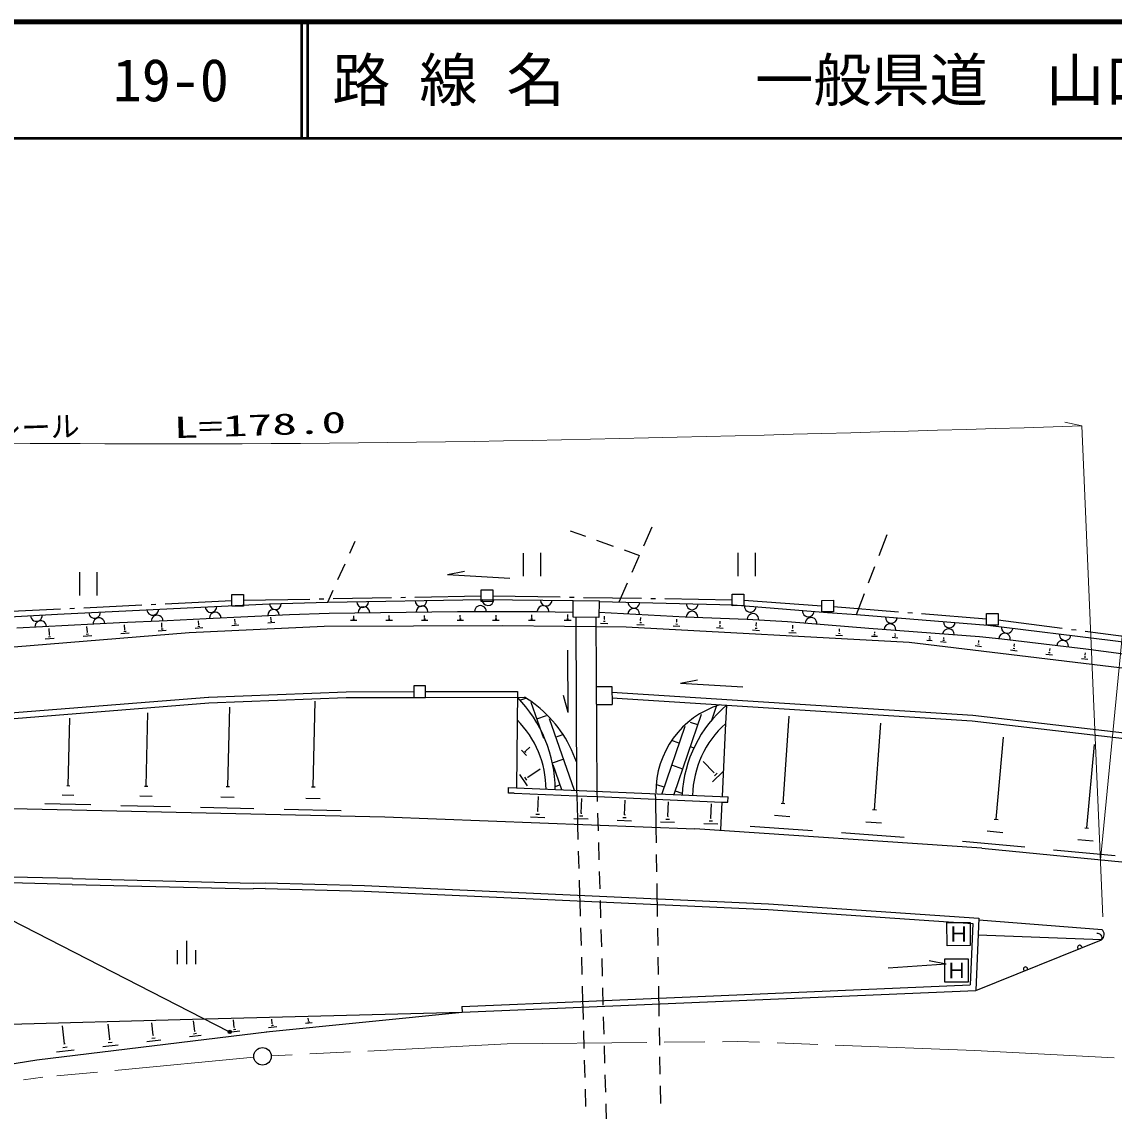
# Model space of a CAD drawing. Units: millimetres, scale not verified. Extents: x 40000 to 680000, y 20000 to 380000.
# Drawn here: x 153704 to 247596, y 286340 to 380000 of the extents above; entities that cross this region are included whole.
import ezdxf
from ezdxf.enums import TextEntityAlignment as Align

# ---------------------------------------------------------------- set-up
doc = ezdxf.new("R2010")
doc.units = ezdxf.units.MM
doc.header["$LTSCALE"] = 1000
doc.linetypes.add('CHAIN', pattern=[18.5, 12, -1.5, 3.5, -1.5])
for name, color, linetype, lineweight in [('M-BGD', 7, 'Continuous', 25), ('M-BMK', 2, 'CHAIN', 13), ('M-BMK-ROW', 30, 'Continuous', 25), ('M-BMK-SRVR', 3, 'Continuous', 25), ('M-STR-HTXT', 7, 'Continuous', 13), ('M-STR-STR1', 1, 'Continuous', 25), ('M-STR-STRC', 7, 'Continuous', 25), ('M-TTL', 2, 'Continuous', 140), ('M-TTL-LINE', 7, 'Continuous', 50)]:
    doc.layers.add(name, color=color, linetype=linetype, lineweight=lineweight)
doc.layers.add('M-TTL-TXT', color=7, linetype='Continuous')
doc.styles.add('ＭＳ ゴシック', font='')
doc.styles.get('ＭＳ ゴシック').set_extended_font_data('MS Gothic')

msp = doc.modelspace()

# ---------------------------------------------------------------- linework, layer by layer
at = {"layer": 'M-BGD'}
for p, q in [((200825, 336247), (202167, 335770)), ((207173, 334960), (207895, 336595)), ((181895, 334317), (182360, 335347)), ((203109, 335435), (204522, 334932)), ((227390, 334107), (228085, 335915)), ((196792, 334330), (196794, 332328)), ((198294, 334332), (198296, 332329)), ((205465, 334597), (206806, 334120)), ((215248, 334349), (215250, 332346)), ((216750, 334351), (216752, 332348)), ((180867, 332039), (181484, 333406)), ((206164, 332673), (206769, 334045)), ((158648, 332689), (158650, 330686)), ((160150, 332691), (160152, 330688)), ((190294, 332481), (191766, 332783)), ((190294, 332481), (195652, 332166)), ((226492, 331773), (227031, 333173)), ((205038, 330123), (205760, 331758)), ((179992, 330097), (180456, 331127)), ((225438, 329032), (226133, 330840)), ((156769, 329072), (169076, 329686)), ((169076, 329686), (174995, 329962)), ((174995, 329962), (179992, 330097)), ((179992, 330097), (193271, 330321)), ((193271, 330321), (201102, 330259)), ((201083, 328817), (201102, 330259)), ((201102, 330259), (203315, 330231)), ((203315, 330231), (203297, 328789)), ((203315, 330171), (214852, 329862)), ((214852, 329862), (222954, 329210)), ((150621, 328715), (156769, 329072)), ((166183, 328521), (169538, 328695)), ((169538, 328695), (176698, 329032)), ((172032, 328367), (172012, 328647)), ((175126, 328580), (175106, 328810)), ((176698, 329032), (180113, 329166)), ((180113, 329166), (191149, 329307)), ((182166, 328667), (182296, 328668)), ((182216, 328768), (182246, 328768)), ((182236, 328768), (182236, 328928)), ((185211, 328670), (185341, 328671)), ((185261, 328781), (185291, 328781)), ((185281, 328781), (185280, 328951)), ((188255, 328674), (188395, 328674)), ((188315, 328784), (188345, 328784)), ((188325, 328784), (188325, 328964)), ((191149, 329307), (198008, 329314)), ((191319, 328677), (191460, 328677)), ((191369, 328787), (191409, 328787)), ((191389, 328787), (191389, 328987)), ((194394, 328680), (194534, 328680)), ((194444, 328790), (194474, 328790)), ((194464, 328790), (194464, 329000)), ((197468, 328683), (197608, 328683)), ((197518, 328793), (197558, 328793)), ((197538, 328793), (197538, 329024)), ((198008, 329314), (201093, 329237)), ((200553, 328676), (200703, 328676)), ((200613, 328796), (200643, 328796)), ((200623, 328796), (200622, 329037)), ((203297, 328789), (201083, 328817)), ((201314, 328817), (201389, 313936)), ((203046, 328799), (203142, 313837)), ((203306, 329230), (210727, 328837)), ((203757, 328649), (203797, 328649)), ((203777, 328649), (203787, 328910)), ((206892, 328532), (206902, 328783)), ((209997, 328415), (210006, 328646)), ((210727, 328837), (216045, 328652)), ((216045, 328652), (219530, 328435)), ((222954, 329210), (225438, 329032)), ((225438, 329032), (236735, 328132)), ((153285, 327887), (162108, 328347)), ((156070, 327289), (156039, 327830)), ((159335, 327512), (159294, 328003)), ((162108, 328347), (166183, 328521)), ((162559, 327726), (162528, 328167)), ((162529, 327726), (162579, 327726)), ((165423, 327649), (166104, 327700)), ((165673, 327799), (165844, 327820)), ((165743, 327950), (165723, 328330)), ((165723, 327940), (165763, 327950)), ((168077, 327491), (179693, 328054)), ((168597, 327872), (169248, 327923)), ((168838, 328023), (168998, 328033)), ((168908, 328163), (168877, 328494)), ((168888, 328153), (168928, 328163)), ((171742, 328106), (172353, 328147)), ((171962, 328246), (172122, 328257)), ((172012, 328367), (172052, 328377)), ((174846, 328329), (175437, 328370)), ((175066, 328460), (175206, 328470)), ((175106, 328580), (175146, 328580)), ((179693, 328054), (195045, 328100)), ((181966, 328557), (182497, 328558)), ((185000, 328560), (185551, 328561)), ((188055, 328563), (188606, 328564)), ((191109, 328556), (191670, 328557)), ((194174, 328559), (194744, 328560)), ((195045, 328100), (205641, 327970)), ((197248, 328563), (197829, 328563)), ((200333, 328566), (200923, 328566)), ((203457, 328289), (204068, 328269)), ((203697, 328469), (203848, 328459)), ((205641, 327970), (229967, 326653)), ((206572, 328182), (207183, 328152)), ((206812, 328352), (206962, 328342)), ((206872, 328532), (206912, 328532)), ((209686, 328065), (210277, 328045)), ((209917, 328235), (210057, 328225)), ((209977, 328415), (210017, 328415)), ((213412, 327918), (213993, 327879)), ((213642, 328079), (213792, 328069)), ((213712, 328259), (213742, 328249)), ((213722, 328259), (213742, 328479)), ((216497, 327711), (217118, 327672)), ((216747, 327881), (216897, 327872)), ((216817, 328062), (216857, 328062)), ((216837, 328062), (216857, 328342)), ((219530, 328435), (226511, 327881)), ((219941, 327855), (219982, 327855)), ((219962, 327855), (219981, 328135)), ((223978, 327598), (223977, 327799)), ((226511, 327881), (236015, 327150)), ((236735, 328132), (247482, 326821)), ((126821, 324115), (168077, 327491)), ((155710, 326948), (156491, 327009)), ((155990, 327129), (156180, 327139)), ((156050, 327289), (156100, 327289)), ((158984, 327182), (159725, 327242)), ((159245, 327352), (159435, 327372)), ((159304, 327512), (159355, 327513)), ((162219, 327415), (162930, 327466)), ((162479, 327576), (162659, 327596)), ((219621, 327494), (220252, 327454)), ((219872, 327674), (220032, 327664)), ((223677, 327258), (224258, 327238)), ((223898, 327428), (224048, 327418)), ((223958, 327598), (223998, 327598)), ((226752, 327191), (227243, 327181)), ((226942, 327331), (227062, 327331)), ((226992, 327481), (227022, 327481)), ((227012, 327481), (227012, 327551)), ((228525, 327082), (228995, 327043)), ((228715, 327213), (228825, 327203)), ((228765, 327353), (228795, 327343)), ((228785, 327343), (228785, 327403)), ((231489, 326835), (231960, 326795)), ((231679, 326955), (231799, 326945)), ((231739, 327096), (231769, 327096)), ((231749, 327096), (231759, 327166)), ((232881, 326846), (233001, 326836)), ((232941, 326987), (232971, 326977)), ((232951, 326987), (232961, 327067)), ((235956, 326659), (235976, 326819)), ((236015, 327150), (237948, 326962)), ((237948, 326962), (245150, 326078)), ((247482, 326821), (257788, 325430)), ((200651, 320615), (200636, 325972)), ((229967, 326653), (255347, 323625)), ((232681, 326726), (233162, 326666)), ((235656, 326369), (236186, 326299)), ((235876, 326509), (236006, 326489)), ((235936, 326659), (235976, 326659)), ((238680, 326001), (239251, 325932)), ((238911, 326152), (239061, 326132)), ((238990, 326312), (239021, 326312)), ((239011, 326312), (239030, 326522)), ((242045, 325944), (242075, 325934)), ((242055, 325934), (242085, 326125)), ((245150, 326078), (254014, 324925)), ((241735, 325634), (242296, 325564)), ((241965, 325784), (242106, 325764)), ((244780, 325266), (245331, 325207)), ((245010, 325407), (245150, 325397)), ((245080, 325567), (245110, 325567)), ((245100, 325567), (245120, 325737)), ((210322, 323128), (211794, 323430)), ((210322, 323128), (215670, 322813)), ((169765, 321935), (181572, 322398)), ((181572, 322398), (187390, 322414)), ((188391, 322915), (187390, 322914)), ((187390, 322914), (187401, 321913)), ((188402, 321914), (188391, 322915)), ((188392, 322415), (196313, 322433)), ((188392, 322415), (188672, 322415)), ((196313, 322433), (196221, 314151)), ((200651, 320615), (200259, 322066)), ((203082, 322850), (204424, 322862)), ((204424, 322862), (204436, 321319)), ((204425, 322371), (235451, 320390)), ((130532, 318330), (169786, 321434)), ((132965, 319023), (169745, 321935)), ((169786, 321434), (181582, 321897)), ((178756, 314213), (178929, 321584)), ((181582, 321897), (187401, 321913)), ((187401, 321913), (188402, 321914)), ((188402, 321914), (196904, 321933)), ((196504, 321672), (197015, 321853)), ((197466, 321513), (198550, 318409)), ((203094, 321318), (204436, 321319)), ((204425, 321870), (235402, 319889)), ((212980, 319886), (213409, 321148)), ((213399, 321128), (213369, 321138)), ((214270, 321239), (214172, 319086)), ((164385, 314289), (164539, 320588)), ((171405, 314256), (171569, 321076)), ((197978, 320071), (198789, 320352)), ((209781, 313584), (212118, 320466)), ((219136, 312802), (219659, 320303)), ((235451, 320390), (252758, 318384)), ((157696, 314322), (157830, 320130)), ((199019, 320112), (201179, 313936)), ((208750, 313653), (210717, 319433)), ((211808, 319554), (211167, 319764)), ((227008, 312249), (227541, 319711)), ((235402, 319889), (252689, 317884)), ((199582, 318510), (200202, 318721)), ((214172, 319086), (213897, 313388)), ((237443, 311449), (238097, 318500)), ((196649, 317366), (197080, 316926)), ((197039, 317316), (197359, 317627)), ((210218, 317971), (209546, 318200)), ((211500, 317541), (211169, 317651)), ((245235, 310696), (245909, 317867)), ((196899, 317286), (197009, 317176)), ((197029, 317326), (197059, 317306)), ((199314, 316287), (200245, 316618)), ((197202, 315063), (198253, 315775)), ((199344, 316157), (200097, 313984)), ((210520, 315758), (209569, 316077)), ((213174, 315460), (212262, 316400)), ((213075, 314659), (213985, 315541)), ((213144, 315440), (213204, 315490)), ((196480, 315293), (197132, 314312)), ((196921, 315053), (197082, 314813)), ((197172, 315093), (197222, 315033)), ((213235, 315170), (213465, 315390)), ((157565, 314332), (157816, 314322)), ((164255, 314288), (164525, 314289)), ((171265, 314256), (171546, 314246)), ((178606, 314213), (178906, 314213)), ((195531, 313689), (195540, 314180)), ((196011, 313690), (195531, 313689)), ((195540, 314180), (214408, 313358)), ((196011, 313690), (201403, 313457)), ((199546, 314254), (199956, 314395)), ((201389, 313936), (201389, 313925)), ((201389, 313925), (201403, 313457)), ((203131, 313988), (203161, 312951)), ((208149, 313632), (208149, 313631)), ((208149, 313631), (208157, 313164)), ((208930, 314184), (208278, 314403)), ((210452, 313665), (209881, 313864)), ((121194, 313103), (184898, 311636)), ((155674, 312788), (159630, 312701)), ((157176, 313550), (158167, 313521)), ((163835, 313457), (164897, 313428)), ((170815, 313354), (171957, 313325)), ((178116, 313251), (179348, 313222)), ((198056, 312120), (198105, 313402)), ((205517, 311827), (205566, 313079)), ((208157, 313164), (213878, 312917)), ((209232, 311690), (209281, 312922)), ((212938, 311544), (212977, 312756)), ((213878, 312917), (213760, 310523)), ((213878, 312917), (214389, 312897)), ((214389, 312897), (214408, 313358)), ((218965, 312812), (219296, 312792)), ((162224, 312634), (166480, 312538)), ((169074, 312481), (173651, 312375)), ((176254, 312308), (181162, 312193)), ((197896, 311879), (198206, 311870)), ((198016, 312120), (198096, 312120)), ((201632, 311733), (201932, 311723)), ((203189, 311952), (203232, 310452)), ((205477, 311837), (205557, 311827)), ((218386, 311780), (219728, 311681)), ((226837, 312269), (227178, 312240)), ((184898, 311636), (211547, 310601)), ((197416, 311648), (198657, 311600)), ((201161, 311512), (202383, 311463)), ((201458, 311500), (201473, 310992)), ((204887, 311366), (206108, 311317)), ((205357, 311596), (205657, 311577)), ((208602, 311229), (209814, 311180)), ((209073, 311450), (209373, 311440)), ((209192, 311690), (209273, 311681)), ((212318, 311083), (213519, 311034)), ((212778, 311304), (213078, 311294)), ((212898, 311544), (212968, 311544)), ((216304, 310846), (221662, 310471)), ((226257, 311227), (227600, 311128)), ((237273, 311459), (237614, 311429)), ((236224, 308944), (211547, 310601)), ((224165, 310294), (229544, 309909)), ((236673, 310437), (238015, 310308)), ((245065, 310706), (245396, 310676)), ((203260, 309453), (203303, 307953)), ((234561, 309553), (239919, 309058)), ((236224, 308944), (250096, 307596)), ((244475, 309693), (245797, 309575)), ((242393, 308820), (247681, 308325)), ((158035, 305830), (147249, 306139)), ((158044, 306331), (149452, 306532)), ((158044, 306331), (173587, 305946)), ((203331, 306954), (203374, 305454)), ((158035, 305830), (173577, 305445)), ((174619, 305476), (173577, 305445)), ((173587, 305946), (174628, 305977)), ((174619, 305476), (183131, 305245)), ((174628, 305977), (183151, 305745)), ((183131, 305245), (217853, 303678)), ((183151, 305745), (217873, 304178)), ((203402, 304455), (203445, 302955)), ((217853, 303678), (235450, 302464)), ((217883, 304178), (235970, 302925)), ((235450, 302464), (235215, 297196)), ((235970, 302925), (235696, 296716)), ((235960, 302805), (246556, 301964)), ((203473, 301956), (203516, 300456)), ((246517, 301073), (235911, 301473)), ((167851, 300993), (167853, 298990)), ((235696, 296716), (246517, 301073)), ((167051, 300191), (167052, 298989)), ((168654, 298991), (168653, 300193)), ((203544, 299457), (203587, 297957)), ((228163, 298671), (233160, 298997)), ((231687, 299285), (233160, 298997)), ((202439, 295801), (235215, 297196)), ((202459, 295300), (235696, 296716)), ((203615, 296958), (203658, 295458)), ((191534, 295349), (202439, 295801)), ((168371, 294254), (191554, 294848)), ((174692, 293149), (191554, 294848)), ((191534, 295349), (191554, 294848)), ((191554, 294848), (202459, 295300)), ((135295, 293339), (168371, 294254)), ((164988, 292878), (164867, 293940)), ((168563, 293222), (168462, 294104)), ((171967, 293546), (171897, 294187)), ((175232, 293860), (175181, 294261)), ((178086, 293893), (178656, 293964)), ((178286, 294034), (178426, 294054)), ((178346, 294154), (178326, 294334)), ((178326, 294154), (178366, 294154)), ((203687, 294459), (203729, 292959)), ((154986, 290755), (174992, 293179)), ((157368, 292140), (157196, 293672)), ((161263, 292524), (161111, 293816)), ((168453, 293002), (168713, 293032)), ((168533, 293212), (168593, 293223)), ((171727, 293166), (172438, 293246)), ((171887, 293366), (172098, 293386)), ((171947, 293546), (171997, 293546)), ((174912, 293529), (175622, 293610)), ((175162, 293710), (175332, 293730)), ((175212, 293850), (175252, 293860)), ((157318, 292139), (157418, 292150)), ((160653, 291903), (161994, 292054)), ((161123, 292233), (161463, 292274)), ((161223, 292514), (161303, 292524)), ((164458, 292337), (165639, 292478)), ((164868, 292628), (165168, 292658)), ((164958, 292878), (165028, 292888)), ((168103, 292751), (169114, 292873)), ((156687, 291448), (158199, 291620)), ((157218, 291819), (157588, 291859)), ((203758, 291960), (203800, 290460)), ((123796, 285666), (154986, 290755)), ((203829, 289461), (203871, 287961)), ((203900, 286962), (203942, 285462))]:
    msp.add_line(p, q, dxfattribs=at)
for centre, radius, start, end in [((169958, 329726), 501, 182.60216, 2.60216), ((175495, 329972), 501, 181.62993, 1.62993), ((182996, 330150), 501, 180.95655, 0.95655), ((183107, 329209), 501, 0.76567, 180.76567), ((188003, 330236), 501, 180.95655, 0.95655), ((188114, 329274), 501, 0.76567, 180.76567), ((193121, 329309), 501, 0.05839, 180.05839), ((193771, 330322), 501, 179.52332, 359.52332), ((198509, 329305), 501, 358.56537, 178.56537), ((198779, 330277), 501, 179.52332, 359.52332), ((206301, 329073), 501, 356.93909, 176.93909), ((206320, 330094), 501, 178.46263, 358.46263), ((211327, 329959), 501, 178.46263, 358.46263), ((216324, 329744), 501, 175.39636, 355.39636), ((154957, 328960), 501, 183.25757, 3.25757), ((159954, 329226), 501, 182.88718, 2.88718), ((160325, 328255), 501, 2.9482, 182.9482), ((164961, 329481), 501, 182.88718, 2.88718), ((165332, 328480), 501, 2.47299, 182.47299), ((170329, 328735), 501, 2.75011, 182.75011), ((175336, 328971), 501, 2.75011, 182.75011), ((211308, 328817), 501, 357.97041, 177.97041), ((216546, 328622), 501, 356.39901, 176.39901), ((221312, 329348), 501, 175.39636, 355.39636), ((221543, 328277), 501, 355.52669, 175.52669), ((228433, 328795), 501, 175.49028, 355.49028), ((155328, 327999), 501, 2.9482, 182.9482), ((228324, 327743), 501, 356.0771, 175.05032), ((233351, 327318), 501, 359.53526, 171.59215), ((233430, 328399), 501, 175.49028, 355.49028), ((238408, 327934), 501, 172.99435, 352.99435), ((238169, 326932), 501, 353.81676, 173.02785), ((243166, 326316), 501, 353.62037, 172.37715), ((243386, 327318), 501, 172.99435, 352.99435), ((188040, 313902), 11517, 0.49392, 44.15532), ((191446, 312974), 10495, 51.64711, 58.64449), ((191446, 312974), 10495, 18.88335, 51.64711), ((216000, 313830), 7791, 107.08182, 180.97756), ((221359, 312925), 10926, 130.41777, 176.78171), ((190223, 313964), 8542, 0.24267, 44.87207), ((219846, 313314), 8492, 131.69295, 178.78562), ((246186, 301243), 370, 332.64437, 100.77305), ((246156, 301533), 581, 307.96461, 47.75695), ((244625, 300430), 180, 345.06367, 238.80346), ((239980, 298563), 180, 345.06367, 238.80346)]:
    msp.add_arc(centre, radius, start, end, dxfattribs=at)
at = {"layer": 'M-BMK'}
for p, q in [((195423, 292128), (175144, 291086)), ((195423, 292128), (215261, 292329)), ((235611, 291558), (215261, 292329)), ((235611, 291558), (255871, 290507)), ((173642, 290974), (155518, 289253)), ((135502, 286559), (155518, 289253))]:
    msp.add_line(p, q, dxfattribs=at)
at = {"layer": 'M-BMK-ROW'}
for p, q in [((171749, 330770), (172751, 330771)), ((171750, 329768), (171749, 330770)), ((172751, 330771), (172752, 329769)), ((180471, 330410), (185470, 330501)), ((186270, 330516), (186670, 330523)), ((187470, 330538), (193190, 330641)), ((193190, 331152), (194191, 331153)), ((193191, 330151), (193190, 331152)), ((194191, 331153), (194192, 330152)), ((194192, 330642), (199982, 330550)), ((200782, 330537), (201182, 330531)), ((201982, 330518), (206981, 330438)), ((214771, 330804), (215772, 330805)), ((214772, 329802), (214771, 330804)), ((215772, 330805), (215773, 329803)), ((157835, 329570), (158234, 329590)), ((159033, 329628), (164028, 329868)), ((164827, 329906), (165226, 329926)), ((166025, 329964), (171750, 330239)), ((172752, 329769), (171750, 329768)), ((172751, 330270), (178471, 330374)), ((179271, 330389), (179671, 330396)), ((194192, 330152), (193191, 330151)), ((207781, 330425), (208181, 330418)), ((208981, 330406), (214772, 330313)), ((215773, 329803), (214772, 329802)), ((215773, 330274), (222473, 329790)), ((222473, 330261), (223474, 330262)), ((222474, 329259), (222473, 330261)), ((223474, 330262), (223475, 329260)), ((223475, 329721), (229053, 329276)), ((151311, 329257), (157036, 329532)), ((223475, 329260), (222474, 329259)), ((229850, 329213), (230249, 329181)), ((231047, 329117), (236625, 328673)), ((236624, 329133), (237626, 329134)), ((236625, 328132), (236624, 329133)), ((237626, 329134), (237627, 328133)), ((237627, 328133), (236625, 328132)), ((237626, 328574), (243129, 327866)), ((243922, 327764), (244319, 327713)), ((245112, 327611), (250071, 326973))]:
    msp.add_line(p, q, dxfattribs=at)
at = {"layer": 'M-BMK-SRVR'}
msp.add_circle((174393, 291055), 751, dxfattribs=at)
at = {"layer": 'M-STR-HTXT'}
for p, q in [((243367, 345594), (244830, 345255)), ((246625, 303056), (244830, 345255)), ((246420, 307953), (249978, 344750))]:
    msp.add_line(p, q, dxfattribs=at)
msp.add_open_spline([(60159, 329835), (72383, 333790), (84607, 337745), (97093, 340144), (119279, 344405), (142292, 343753), (165133, 343714), (191855, 343668), (218343, 344461), (244830, 345255)], degree=3, knots=[0, 0, 0, 0, 1, 1, 1, 2, 2, 2, 3, 3, 3, 3], dxfattribs=at)
at = {"layer": 'M-STR-STR1'}
for p, q in [((201403, 313457), (203149, 313381)), ((201403, 313457), (201458, 311500)), ((201791, 311973), (201840, 313235)), ((203149, 313381), (208157, 313164)), ((208157, 313164), (208197, 310731)), ((201751, 311973), (201832, 311973)), ((201473, 310992), (201509, 309701)), ((208197, 310731), (208219, 309421)), ((201538, 308701), (201580, 307202)), ((208235, 308421), (208260, 306921)), ((201609, 306202), (201645, 304911)), ((208277, 305921), (208299, 304610)), ((201645, 304911), (201660, 304408)), ((201660, 304408), (201697, 303092)), ((208299, 304610), (208307, 304109)), ((208307, 304109), (208324, 303082)), ((201726, 302093), (201768, 300593)), ((208341, 302082), (208366, 300582)), ((201797, 299594), (201839, 298094)), ((208382, 299582), (208407, 298083)), ((201868, 297095), (201905, 295779)), ((208424, 297083), (208441, 296056)), ((201905, 295779), (201919, 295278)), ((208441, 296056), (208449, 295555)), ((201919, 295278), (201949, 294235)), ((208449, 295555), (208466, 294506)), ((201977, 293235), (202020, 291736)), ((208483, 293506), (208508, 292006)), ((202048, 290736), (202091, 289237)), ((208524, 291007), (208549, 289507)), ((208566, 288507), (208591, 287007)), ((202119, 288237), (202162, 286738))]:
    msp.add_line(p, q, dxfattribs=at)
at = {"layer": 'M-STR-STRC'}
for p, q in [((83635, 338211), (171447, 293225)), ((233226, 302572), (235229, 302574)), ((233228, 300569), (233226, 302572)), ((235229, 302574), (235231, 300571)), ((235231, 300571), (233228, 300569)), ((233049, 299437), (235052, 299439)), ((233051, 297434), (233049, 299437)), ((235052, 299439), (235054, 297436)), ((235054, 297436), (233051, 297434)), ((171547, 293115), (171617, 293186))]:
    msp.add_line(p, q, dxfattribs=at)
for radius in [140, 110, 80.1, 50.1, 20]:
    msp.add_circle((171577, 293155), radius, dxfattribs=at)
at = {"layer": 'M-TTL'}
msp.add_line((680000, 380000), (40000, 380000), dxfattribs=at)
at = {"layer": 'M-TTL-LINE'}
for p, q in [((177750, 380000), (177750, 370000)), ((178250, 380000), (178250, 370000)), ((40000, 370000), (680000, 370000))]:
    msp.add_line(p, q, dxfattribs=at)

# ---------------------------------------------------------------- texts
at = {"layer": 'M-STR-HTXT', "style": 'ＭＳ ゴシック', "width": 1.7}
msp.add_text('L=178.0', height=1833, rotation=1.825, dxfattribs=at).set_placement((166795, 343651), align=Align.BOTTOM_LEFT)
at = {"layer": 'M-STR-HTXT', "style": 'ＭＳ ゴシック'}
msp.add_text('ガードレール', height=1833, rotation=1.897, dxfattribs=at).set_placement((143725, 343299), align=Align.BOTTOM_LEFT)
at = {"layer": 'M-STR-STRC', "style": 'ＭＳ ゴシック'}
for p in [(234228, 301570), (234051, 298435)]:
    msp.add_text('Ｈ', height=1320, rotation=0.058, dxfattribs=at).set_placement(p, align=Align.MIDDLE_CENTER)
at = {"layer": 'M-TTL-TXT', "style": 'ＭＳ ゴシック'}
for s, p in [('19-0', (161521, 375000)), ('路 線 名', (180380, 375000)), ('一般県道\u3000山口阿知須宇部線', (216734, 375000))]:
    msp.add_text(s, height=3666, dxfattribs=at).set_placement(p, align=Align.MIDDLE_LEFT)

doc.saveas('drawing.dxf')
